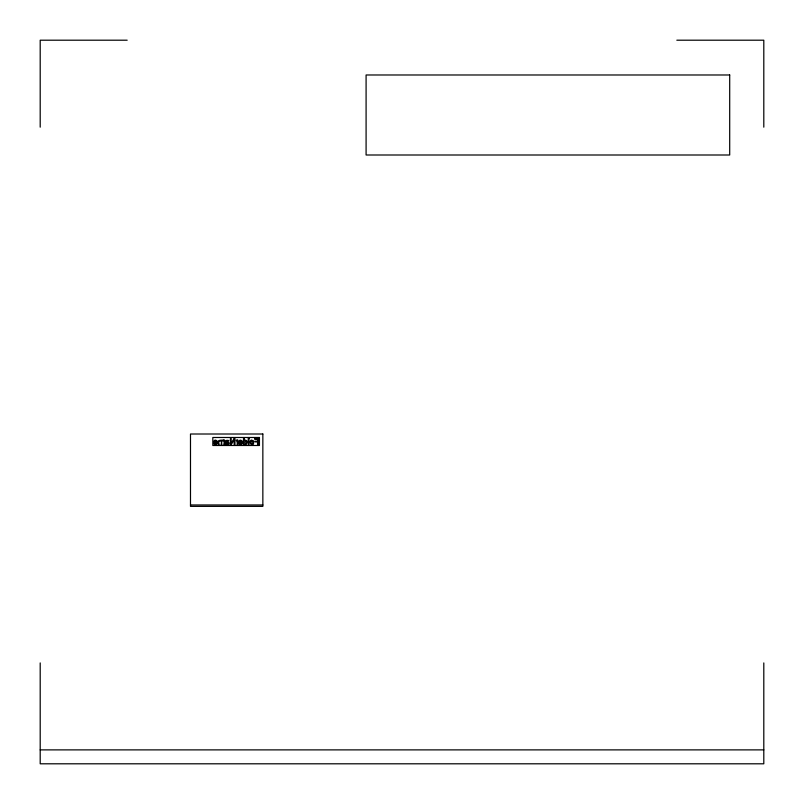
<?xml version="1.0" encoding="UTF-8"?>
<svg xmlns="http://www.w3.org/2000/svg" width="804" height="804" viewBox="0 0 804 804"><rect width="100%" height="100%" fill="white"/><g stroke="black" fill="none" stroke-linecap="round" stroke-linejoin="round"><path stroke-width="1.21" d="M127.173 40.2L40.2 40.2L40.2 127.173M676.827 40.2L763.8 40.2L763.8 127.173M190.488 504.972L262.848 504.972M40.2 749.881L763.8 749.881M763.8 662.918L763.8 763.8L40.2 763.8L40.2 662.918M237.17 440.11C234.567 440.009 238.225 441.064 237.15 444.522L237.904 444.522L237.904 440.11L237.17 440.11M223.884 440.11L223.854 440.592A1.568 1.568 0 0 0 222.939 440.059C220.477 440.411 216.728 439.376 218.407 444.522L219.16 444.522C216.979 439.667 223.221 439.718 221.12 444.522L221.884 444.522C220.055 439.718 225.673 439.296 223.834 444.522L224.597 444.522L224.597 440.11L223.884 440.11M213.753 441.718C213.673 443.074 218.788 442.491 215.402 443.989A1.306 1.306 0 0 1 214.467 443.627L213.774 443.748L214.919 444.542L216.598 444.27A1.92 1.92 0 0 0 217.321 443.326C218.708 440.713 214.165 438.451 213.753 441.718M238.808 441.718C238.738 443.074 243.853 442.491 240.456 443.989A1.306 1.306 0 0 1 239.522 443.627L238.838 443.748L239.984 444.542L241.662 444.27A1.92 1.92 0 0 0 242.386 443.326C243.773 440.713 239.23 438.451 238.808 441.718M247.22 442.331L246.185 444.441L243.501 444.522L243.501 438.26L244.255 438.26L244.255 440.552A1.467 1.467 0 0 1 245.119 440.059L246.738 440.642L247.22 442.331M250.788 441.929C252.335 448.16 254.476 437.396 250.788 441.929M225.773 443.486L225.612 444.522L228.366 444.511A1.397 1.397 0 0 0 229.019 444.039C230.477 441.647 223.793 441.205 228.135 440.833C231.351 440.914 223.17 438.552 225.773 443.486M250.044 441.818L250.557 443.969L252.446 444.562A1.799 1.799 0 0 0 253.471 443.979L253.773 441.105L251.592 440.069A1.799 1.799 0 0 0 250.567 440.652L250.044 441.818M246.466 442.361C244.094 447.687 244.285 436.823 246.466 442.361M214.567 441.346L214.477 441.909L216.688 441.909L215.954 440.733L214.567 441.346M239.632 441.346L239.532 441.909L241.743 441.909L241.009 440.733L239.632 441.346M228.507 443.185L227.311 443.898L226.527 442.381L228.507 443.185M234.175 438.582L231.18 443.175L231.18 438.582L230.406 438.582L230.406 444.522L231.19 444.522L234.175 439.949L234.175 444.522L234.959 444.522L234.959 438.582L234.175 438.582M729.7 74.983L366.091 74.983L366.091 155.001L729.7 155.001L729.7 74.983M262.848 434.009L190.488 434.009L190.488 506.369L262.848 506.369L262.848 434.009M259.441 437.487L212.819 437.487L212.819 445.486L259.441 445.486L259.441 437.487M248.999 438.26L248.245 438.26L248.245 444.522L248.999 444.522L248.999 438.26M258.325 438.582L254.647 438.582L254.647 439.225L257.541 439.225L257.541 441.255L255.049 441.255L255.049 441.898L257.541 441.898L257.541 444.522L258.325 444.522L258.325 438.582"/></g></svg>
